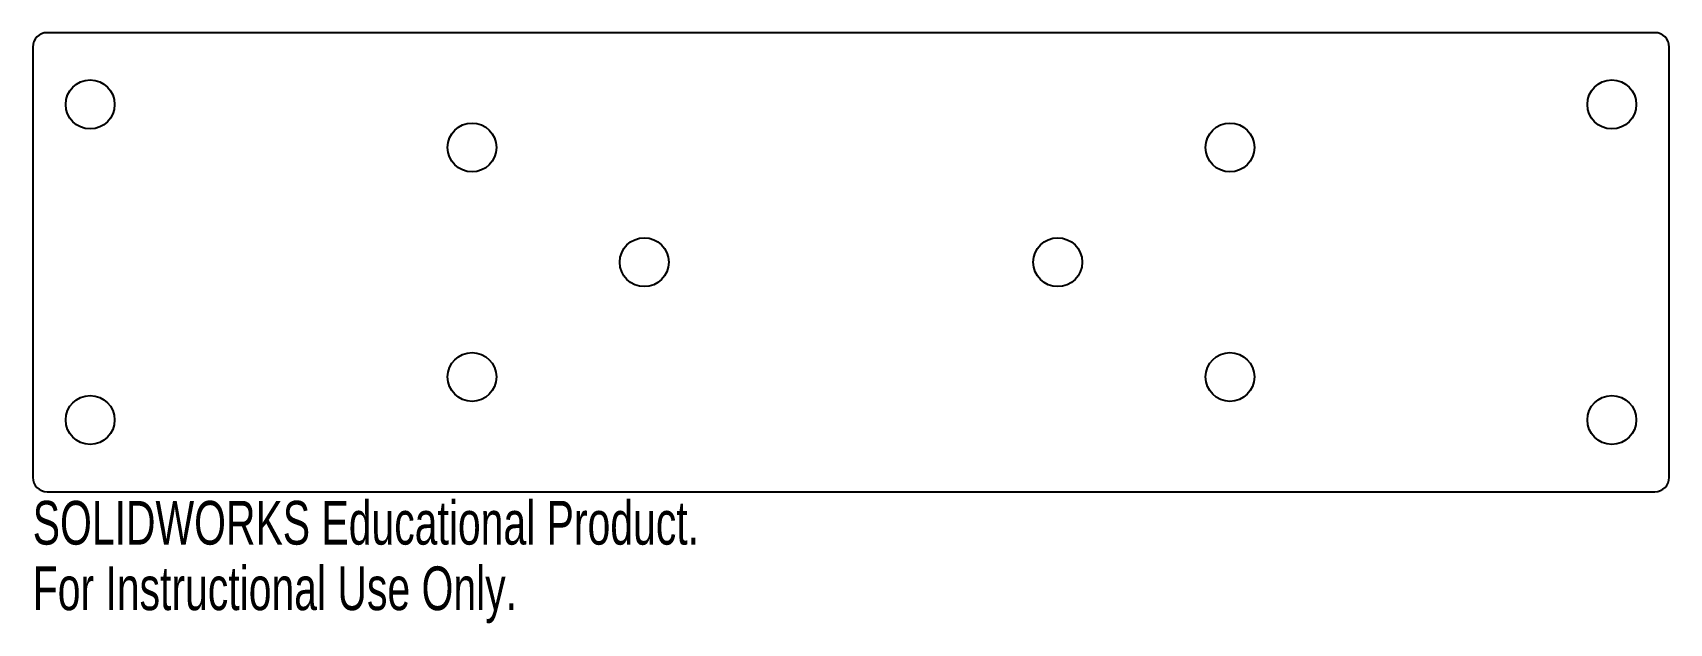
# Model space of a CAD drawing. Header units: inches. Extents: x -3.56 to 3.56, y -1.57 to 1.
import ezdxf

# ---------------------------------------------------------------- set-up
doc = ezdxf.new("R2010")
doc.units = ezdxf.units.IN
doc.header["$MEASUREMENT"] = 0
doc.styles.add('SLDTEXTSTYLE0', font='TXT', dxfattribs={"width": 0.7})

msp = doc.modelspace()

# ---------------------------------------------------------------- linework, layer by layer
at = {"color": 7, "linetype": 'Continuous', "lineweight": 25}
for p, q in [((3.5, 1), (-3.5, 1)), ((-3.5625, 0.9375), (-3.5625, -0.9375)), ((3.5625, -0.9375), (3.5625, 0.9375)), ((-3.5, -1), (3.5, -1))]:
    msp.add_line(p, q, dxfattribs=at)
for centre in [(-3.3125, 0.6875), (3.3125, 0.6875), (-1.65, 0.5), (1.65, 0.5), (-0.9, 0), (0.9, 0), (-1.65, -0.5), (1.65, -0.5), (-3.3125, -0.6875), (3.3125, -0.6875)]:
    msp.add_circle(centre, 0.1065, dxfattribs=at)
for centre, start, end in [((-3.5, 0.9375), 90, 180), ((3.5, 0.9375), 0, 90), ((-3.5, -0.9375), 180, 270), ((3.5, -0.9375), 270, 0)]:
    msp.add_arc(centre, 0.0625, start, end, dxfattribs=at)

# ---------------------------------------------------------------- texts
at = {"color": 7, "linetype": 'Continuous', "char_height": 0.1903, "attachment_point": 1, "style": 'SLDTEXTSTYLE0'}
for s, insert in [('SOLIDWORKS Educational Product.', (-3.5625, -1.0401)), ('For Instructional Use Only.', (-3.5625, -1.3256))]:
    msp.add_mtext(s, dxfattribs=dict(at, insert=insert))

doc.saveas('drawing.dxf')
